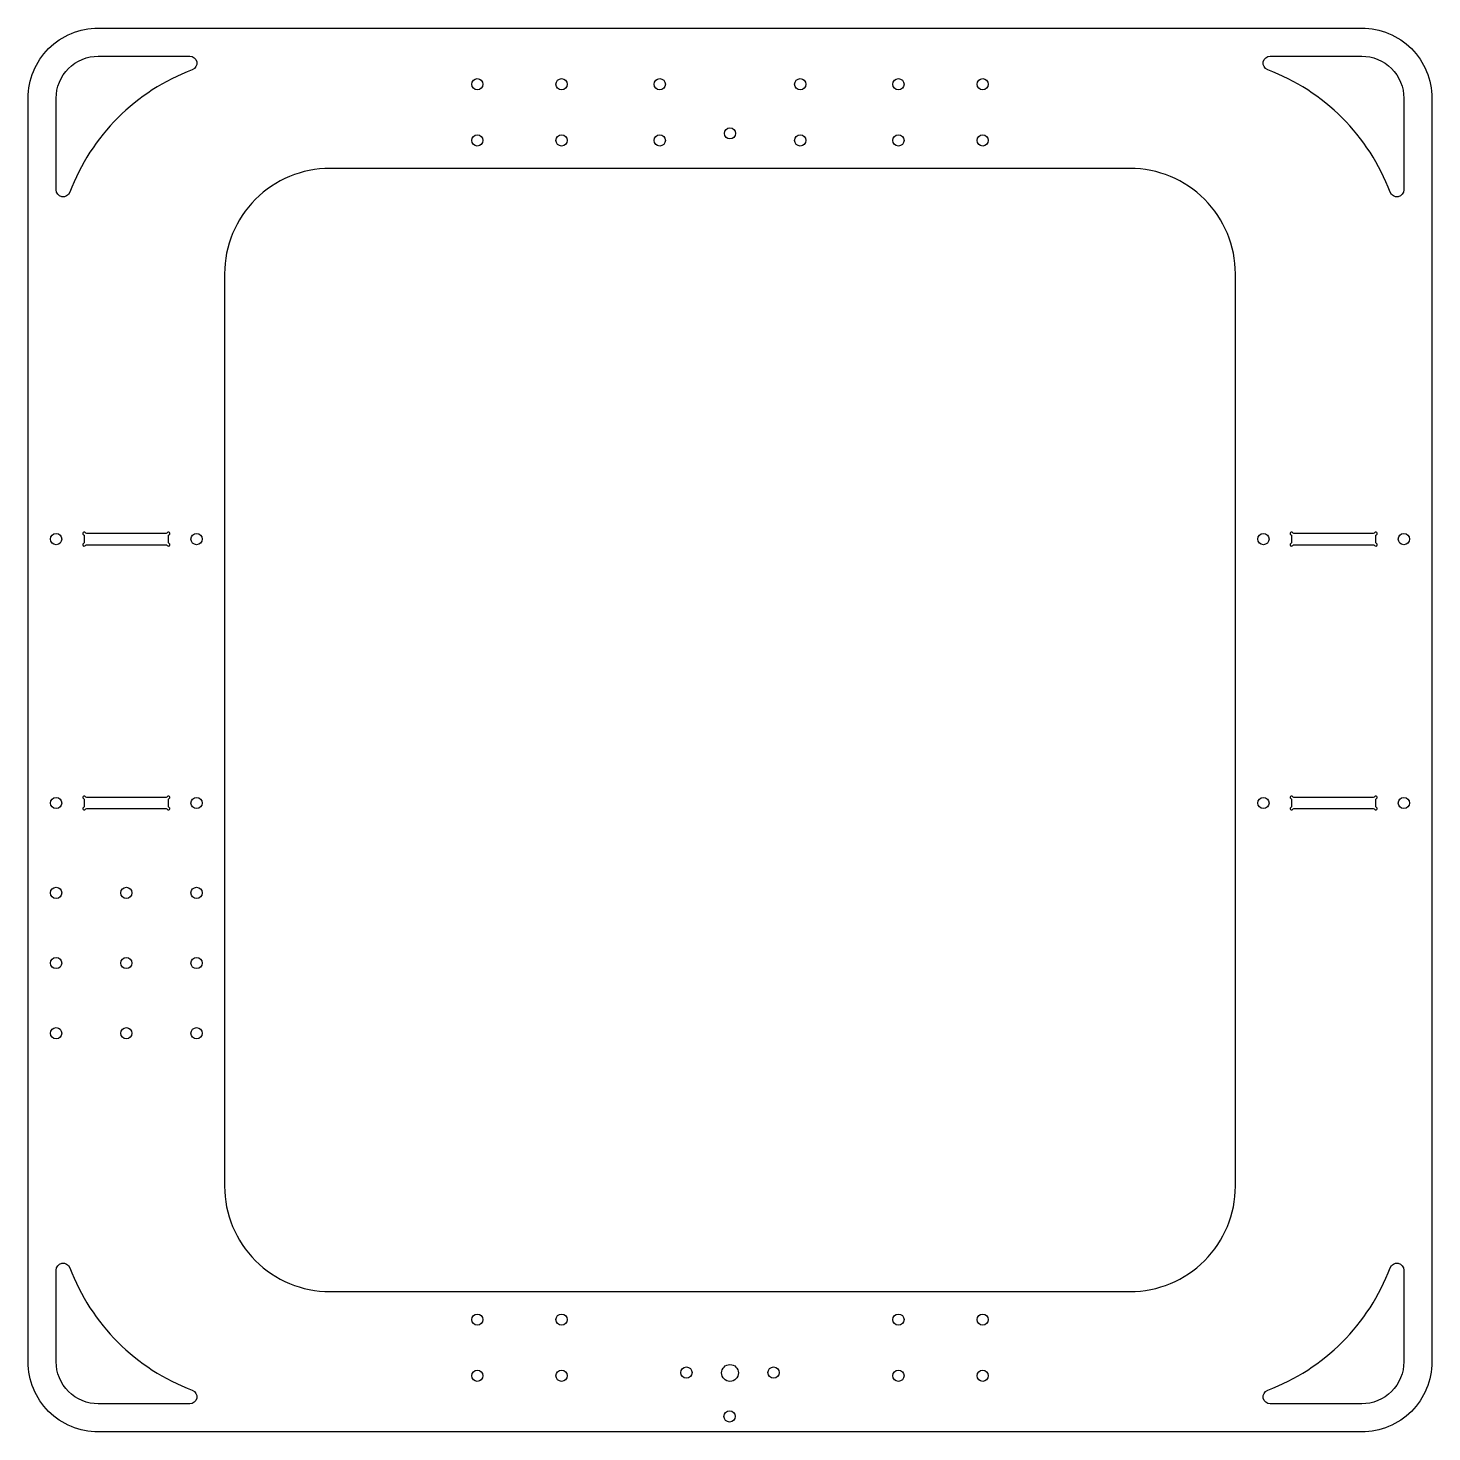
# Model space of a CAD drawing. Header units: millimetres. Extents: x 0 to 500, y 0 to 500.
import ezdxf

# ---------------------------------------------------------------- set-up
doc = ezdxf.new("R2010")
doc.units = ezdxf.units.MM
doc.layers.get('0').update_dxf_attribs({"linetype": 'CONTINUOUS'})

msp = doc.modelspace()

# ---------------------------------------------------------------- linework, layer by layer
for points in [[(500, 25, -0.414214), (475, 0), (25, 0, -0.414214), (0, 25), (0, 475, -0.414214), (25, 500), (475, 500, -0.414214), (500, 475)], [(10, 475, -0.414214), (25, 490), (57.61, 490, -0.833956), (58.5, 485.16, 0.215353), (14.84, 441.5, -0.833956), (10, 442.39)], [(475, 490, -0.414214), (490, 475), (490, 442.39, -0.833956), (485.16, 441.5, 0.215353), (441.5, 485.16, -0.833956), (442.39, 490)], [(430, 87.5), (430, 412.5, 0.414214), (392.5, 450), (107.5, 450, 0.414214), (70, 412.5), (70, 87.5, 0.414214), (107.5, 50), (392.5, 50, 0.414214)], [(49.57, 320.25, -0.267949), (49.13, 320), (20.87, 320, -0.267949), (20.43, 320.25, 1.303225), (19.75, 319.57, -0.267949), (20, 319.13), (20, 316.87, -0.267949), (19.75, 316.43, 1.303225), (20.43, 315.75, -0.267949), (20.87, 316), (49.13, 316, -0.267949), (49.57, 315.75, 1.303225), (50.25, 316.43, -0.267949), (50, 316.87), (50, 319.13, -0.267949), (50.25, 319.57, 1.303225)], [(450.43, 315.75, -0.267949), (450.87, 316), (479.13, 316, -0.267949), (479.57, 315.75, 1.303225), (480.25, 316.43, -0.267949), (480, 316.87), (480, 319.13, -0.267949), (480.25, 319.57, 1.303225), (479.57, 320.25, -0.267949), (479.13, 320), (450.87, 320, -0.267949), (450.43, 320.25, 1.303225), (449.75, 319.57, -0.267949), (450, 319.13), (450, 316.87, -0.267949), (449.75, 316.43, 1.303225)], [(20.43, 221.75, -0.267949), (20.87, 222), (49.13, 222, -0.267949), (49.57, 221.75, 1.303225), (50.25, 222.43, -0.267949), (50, 222.87), (50, 225.13, -0.267949), (50.25, 225.57, 1.303225), (49.57, 226.25, -0.267949), (49.13, 226), (20.87, 226, -0.267949), (20.43, 226.25, 1.303225), (19.75, 225.57, -0.267949), (20, 225.13), (20, 222.87, -0.267949), (19.75, 222.43, 1.303225)], [(450.43, 221.75, -0.267949), (450.87, 222), (479.13, 222, -0.267949), (479.57, 221.75, 1.303225), (480.25, 222.43, -0.267949), (480, 222.87), (480, 225.13, -0.267949), (480.25, 225.57, 1.303225), (479.57, 226.25, -0.267949), (479.13, 226), (450.87, 226, -0.267949), (450.43, 226.25, 1.303225), (449.75, 225.57, -0.267949), (450, 225.13), (450, 222.87, -0.267949), (449.75, 222.43, 1.303225)], [(25, 10, -0.414214), (10, 25), (10, 57.61, -0.833956), (14.84, 58.5, 0.215353), (58.5, 14.84, -0.833956), (57.61, 10)], [(490, 25, -0.414214), (475, 10), (442.39, 10, -0.833956), (441.5, 14.84, 0.215353), (485.16, 58.5, -0.833956), (490, 57.61)]]:
    msp.add_lwpolyline(points, format="xyb", close=True)
for centre, radius in [((160, 480), 2), ((190, 480), 2), ((225, 480), 2), ((275, 480), 2), ((310, 480), 2), ((340, 480), 2), ((160, 460), 2), ((190, 460), 2), ((225, 460), 2), ((250, 462.5), 2), ((275, 460), 2), ((310, 460), 2), ((340, 460), 2), ((10, 318), 2), ((60, 318), 2), ((440, 318), 2), ((490, 318), 2), ((10, 224), 2), ((60, 224), 2), ((440, 224), 2), ((490, 224), 2), ((10, 192), 2), ((35, 192), 2), ((60, 192), 2), ((10, 167), 2), ((35, 167), 2), ((60, 167), 2), ((10, 142), 2), ((35, 142), 2), ((60, 142), 2), ((160, 40), 2), ((190, 40), 2), ((310, 40), 2), ((340, 40), 2), ((160, 20), 2), ((190, 20), 2), ((234.5, 21.15), 2), ((250, 21), 3), ((265.5, 21.15), 2), ((310, 20), 2), ((340, 20), 2), ((249.85, 5.5), 2)]:
    msp.add_circle(centre, radius)

doc.saveas('drawing.dxf')
